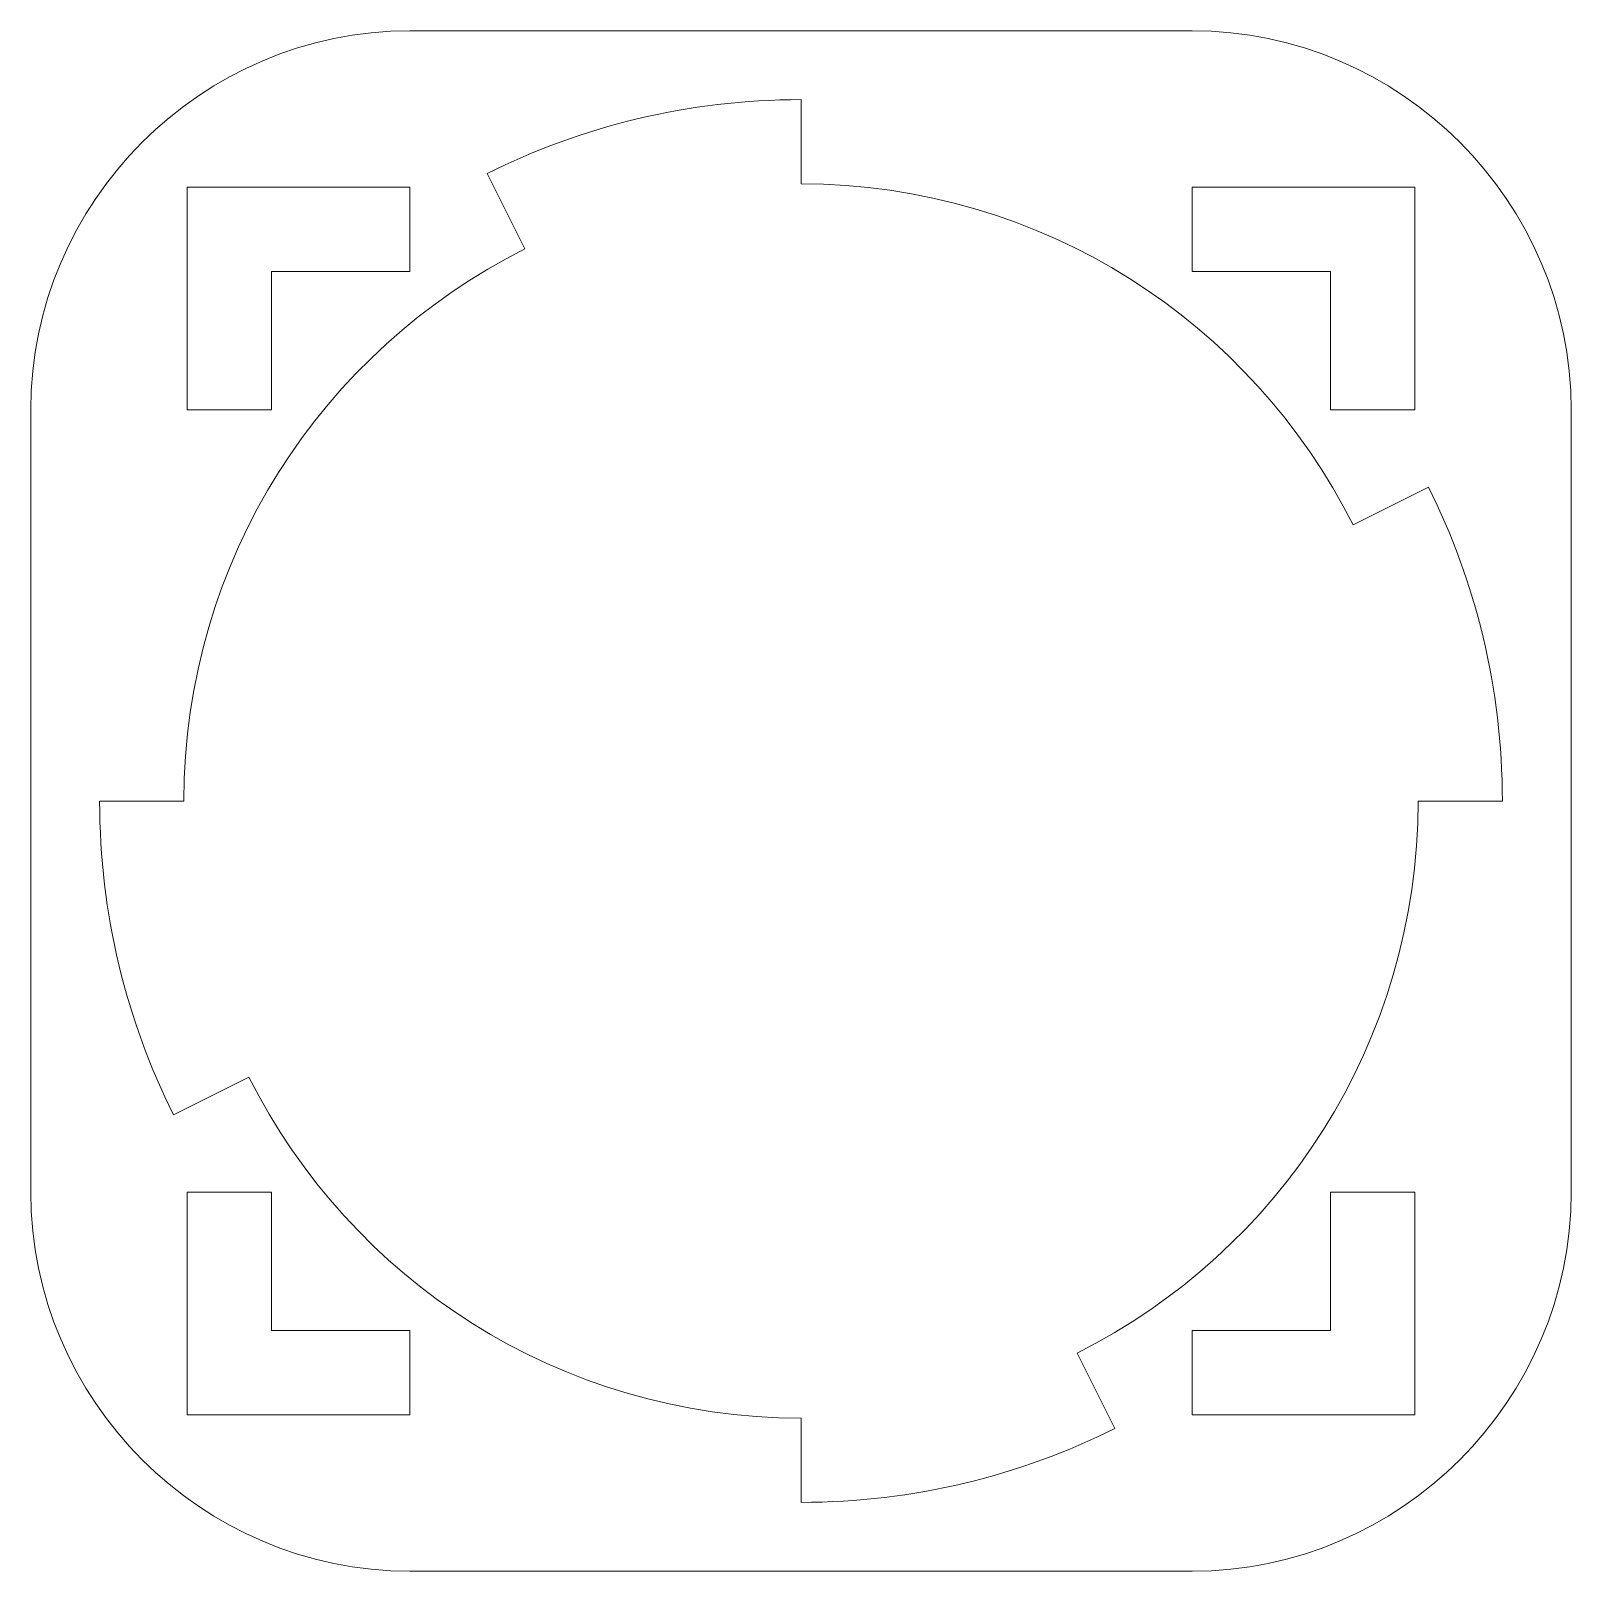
# Model space of a CAD drawing. Header units: centimetres. Extents: x -68 to 56, y -15 to 83.
# Drawn here: x 17.07 to 22.18, y -6.94 to -1.82 of the extents above; entities that cross this region are included whole.
import ezdxf

# ---------------------------------------------------------------- set-up
doc = ezdxf.new("R2010")
doc.units = ezdxf.units.CM
doc.header["$MEASUREMENT"] = 0
doc.layers.add('Layer 1', color=7, linetype='Continuous')

msp = doc.modelspace()

# ---------------------------------------------------------------- linework, layer by layer
at = {"layer": 'Layer 1', "color": 250, "lineweight": 20}
msp.add_open_spline([(18.3254, -1.81765), (17.63369, -1.81765), (17.06616, -2.38518), (17.06616, -3.07689), (17.06616, -3.07689), (17.06616, -3.07689), (17.06616, -5.67689), (17.06616, -5.67689), (17.06616, -5.67689), (17.06616, -6.3686), (17.63369, -6.93613), (18.3254, -6.93613), (18.3254, -6.93613), (18.3254, -6.93613), (20.9254, -6.93613), (20.9254, -6.93613), (20.9254, -6.93613), (21.61711, -6.93613), (22.18464, -6.3686), (22.18464, -5.67689), (22.18464, -5.67689), (22.18464, -5.67689), (22.18464, -3.07689), (22.18464, -3.07689), (22.18464, -3.07689), (22.18464, -2.38518), (21.61711, -1.81765), (20.9254, -1.81765), (20.9254, -1.81765), (20.9254, -1.81765), (18.3254, -1.81765), (18.3254, -1.81765)], degree=3, knots=[0, 0, 0, 0, 0.1111111, 0.1111111, 0.1111111, 0.1111111, 0.2222222, 0.2222222, 0.2222222, 0.2222222, 0.3333333, 0.3333333, 0.3333333, 0.3333333, 0.4444444, 0.4444444, 0.4444444, 0.4444444, 0.5555556, 0.5555556, 0.5555556, 0.5555556, 0.6666667, 0.6666667, 0.6666667, 0.6666667, 0.7777778, 0.7777778, 0.7777778, 0.7777778, 1, 1, 1, 1], dxfattribs=at)
at = {"layer": 'Layer 1', "color": 20, "lineweight": 20}
for points, knots in [([(18.58258, -2.29212), (18.89634, -2.13487), (19.25054, -2.04636), (19.6254, -2.04636), (19.6254, -2.04636), (19.6254, -2.04636), (19.6254, -2.32636), (19.6254, -2.32636), (19.6254, -2.32636), (20.42805, -2.32636), (21.123, -2.78753), (21.4597, -3.45936), (21.4597, -3.45936), (21.4597, -3.45936), (21.71017, -3.33407), (21.71017, -3.33407), (21.71017, -3.33407), (21.86742, -3.64783), (21.95593, -4.00203), (21.95593, -4.37689), (21.95593, -4.37689), (21.95593, -4.37689), (21.67593, -4.37689), (21.67593, -4.37689), (21.67593, -4.37689), (21.67593, -5.17954), (21.21476, -5.87449), (20.54293, -6.21119), (20.54293, -6.21119), (20.54293, -6.21119), (20.66822, -6.46166), (20.66822, -6.46166), (20.66822, -6.46166), (20.35446, -6.61891), (20.00025, -6.70742), (19.6254, -6.70742), (19.6254, -6.70742), (19.6254, -6.70742), (19.6254, -6.42742), (19.6254, -6.42742), (19.6254, -6.42742), (18.82275, -6.42742), (18.1278, -5.96625), (17.7911, -5.29442), (17.7911, -5.29442), (17.7911, -5.29442), (17.54063, -5.41971), (17.54063, -5.41971), (17.54063, -5.41971), (17.38338, -5.10595), (17.29487, -4.75174), (17.29487, -4.37689), (17.29487, -4.37689), (17.29487, -4.37689), (17.57487, -4.37689), (17.57487, -4.37689), (17.57487, -4.37689), (17.57487, -3.57424), (18.03604, -2.87929), (18.70787, -2.54259), (18.70787, -2.54259), (18.70787, -2.54259), (18.58258, -2.29212), (18.58258, -2.29212)], [0, 0, 0, 0, 0.0588235, 0.0588235, 0.0588235, 0.0588235, 0.1176471, 0.1176471, 0.1176471, 0.1176471, 0.1764706, 0.1764706, 0.1764706, 0.1764706, 0.2352941, 0.2352941, 0.2352941, 0.2352941, 0.2941176, 0.2941176, 0.2941176, 0.2941176, 0.3529412, 0.3529412, 0.3529412, 0.3529412, 0.4117647, 0.4117647, 0.4117647, 0.4117647, 0.4705882, 0.4705882, 0.4705882, 0.4705882, 0.5294118, 0.5294118, 0.5294118, 0.5294118, 0.5882353, 0.5882353, 0.5882353, 0.5882353, 0.6470588, 0.6470588, 0.6470588, 0.6470588, 0.7058824, 0.7058824, 0.7058824, 0.7058824, 0.7647059, 0.7647059, 0.7647059, 0.7647059, 0.8235294, 0.8235294, 0.8235294, 0.8235294, 0.8823529, 0.8823529, 0.8823529, 0.8823529, 1, 1, 1, 1]), ([(17.58564, -2.33713), (17.58564, -2.33713), (18.3254, -2.33713), (18.3254, -2.33713), (18.3254, -2.33713), (18.3254, -2.33713), (18.3254, -2.61713), (18.3254, -2.61713), (18.3254, -2.61713), (18.3254, -2.61713), (17.86564, -2.61713), (17.86564, -2.61713), (17.86564, -2.61713), (17.86564, -2.61713), (17.86564, -3.07689), (17.86564, -3.07689), (17.86564, -3.07689), (17.86564, -3.07689), (17.58564, -3.07689), (17.58564, -3.07689), (17.58564, -3.07689), (17.58564, -3.07689), (17.58564, -2.33713), (17.58564, -2.33713)], [0, 0, 0, 0, 0.1428571, 0.1428571, 0.1428571, 0.1428571, 0.2857143, 0.2857143, 0.2857143, 0.2857143, 0.4285714, 0.4285714, 0.4285714, 0.4285714, 0.5714286, 0.5714286, 0.5714286, 0.5714286, 0.7142857, 0.7142857, 0.7142857, 0.7142857, 1, 1, 1, 1]), ([(20.9254, -2.61713), (20.9254, -2.61713), (20.9254, -2.33713), (20.9254, -2.33713), (20.9254, -2.33713), (20.9254, -2.33713), (21.66516, -2.33713), (21.66516, -2.33713), (21.66516, -2.33713), (21.66516, -2.33713), (21.66516, -3.07689), (21.66516, -3.07689), (21.66516, -3.07689), (21.66516, -3.07689), (21.38516, -3.07689), (21.38516, -3.07689), (21.38516, -3.07689), (21.38516, -3.07689), (21.38516, -2.61713), (21.38516, -2.61713), (21.38516, -2.61713), (21.38516, -2.61713), (20.9254, -2.61713), (20.9254, -2.61713)], [0, 0, 0, 0, 0.1428571, 0.1428571, 0.1428571, 0.1428571, 0.2857143, 0.2857143, 0.2857143, 0.2857143, 0.4285714, 0.4285714, 0.4285714, 0.4285714, 0.5714286, 0.5714286, 0.5714286, 0.5714286, 0.7142857, 0.7142857, 0.7142857, 0.7142857, 1, 1, 1, 1]), ([(17.86564, -5.67689), (17.86564, -5.67689), (17.86564, -6.13665), (17.86564, -6.13665), (17.86564, -6.13665), (17.86564, -6.13665), (18.3254, -6.13665), (18.3254, -6.13665), (18.3254, -6.13665), (18.3254, -6.13665), (18.3254, -6.41665), (18.3254, -6.41665), (18.3254, -6.41665), (18.3254, -6.41665), (17.58564, -6.41665), (17.58564, -6.41665), (17.58564, -6.41665), (17.58564, -6.41665), (17.58564, -5.67689), (17.58564, -5.67689), (17.58564, -5.67689), (17.58564, -5.67689), (17.86564, -5.67689), (17.86564, -5.67689)], [0, 0, 0, 0, 0.1428571, 0.1428571, 0.1428571, 0.1428571, 0.2857143, 0.2857143, 0.2857143, 0.2857143, 0.4285714, 0.4285714, 0.4285714, 0.4285714, 0.5714286, 0.5714286, 0.5714286, 0.5714286, 0.7142857, 0.7142857, 0.7142857, 0.7142857, 1, 1, 1, 1]), ([(21.38516, -5.67689), (21.38516, -5.67689), (21.66516, -5.67689), (21.66516, -5.67689), (21.66516, -5.67689), (21.66516, -5.67689), (21.66516, -6.41665), (21.66516, -6.41665), (21.66516, -6.41665), (21.66516, -6.41665), (20.9254, -6.41665), (20.9254, -6.41665), (20.9254, -6.41665), (20.9254, -6.41665), (20.9254, -6.13665), (20.9254, -6.13665), (20.9254, -6.13665), (20.9254, -6.13665), (21.38516, -6.13665), (21.38516, -6.13665), (21.38516, -6.13665), (21.38516, -6.13665), (21.38516, -5.67689), (21.38516, -5.67689)], [0, 0, 0, 0, 0.1428571, 0.1428571, 0.1428571, 0.1428571, 0.2857143, 0.2857143, 0.2857143, 0.2857143, 0.4285714, 0.4285714, 0.4285714, 0.4285714, 0.5714286, 0.5714286, 0.5714286, 0.5714286, 0.7142857, 0.7142857, 0.7142857, 0.7142857, 1, 1, 1, 1])]:
    msp.add_open_spline(points, degree=3, knots=knots, dxfattribs=at)

doc.saveas('drawing.dxf')
